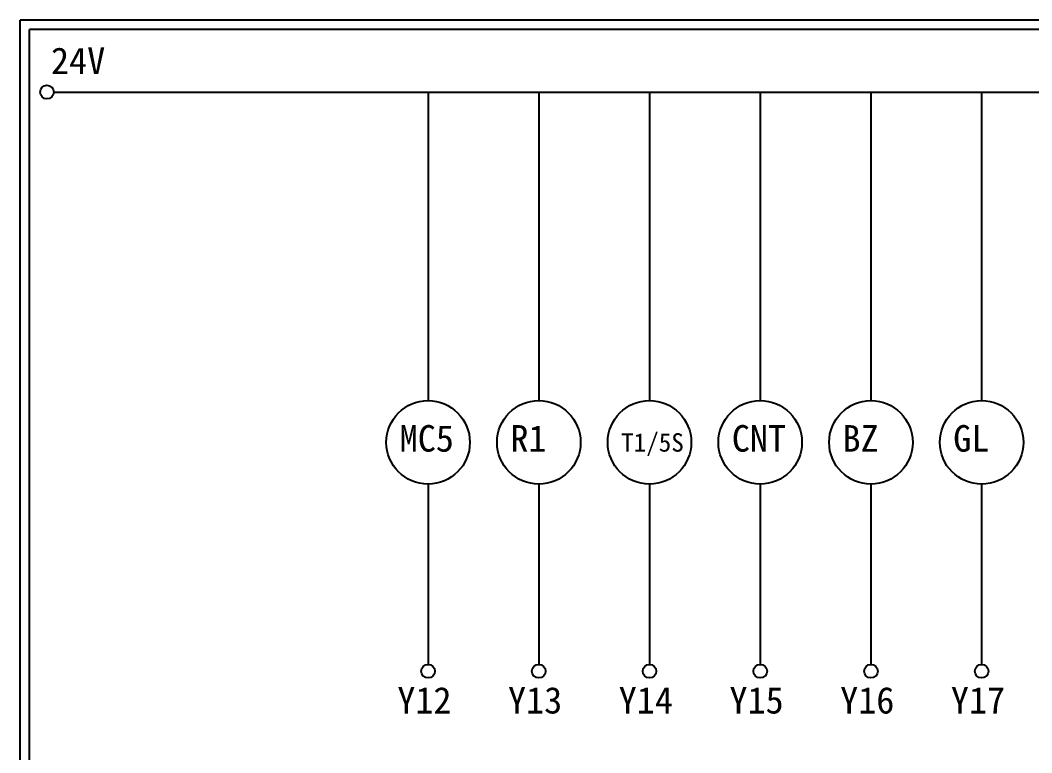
# Model space of a CAD drawing. Extents: x 926 to 1213, y 3 to 207.
# Drawn here: x 925.7 to 1062.8, y 107.6 to 207 of the extents above; entities that cross this region are included whole.
import ezdxf

# ---------------------------------------------------------------- set-up
doc = ezdxf.new("R2010")
doc.units = 0
doc.layers.add('圖框層', color=7, linetype='CONTINUOUS')
doc.layers.add('標尺寸層', color=3, linetype='CONTINUOUS')
doc.styles.add('STSL', font='kaiu.ttf')

msp = doc.modelspace()

# ---------------------------------------------------------------- linework, layer by layer
at = {"layer": '圖框層', "color": 7}
for p, q in [((1212.74, 206.97), (925.74, 206.97)), ((925.74, 3), (925.74, 206.97)), ((1211.49, 205.72), (926.99, 205.72)), ((926.99, 4.25), (926.99, 205.72))]:
    msp.add_line(p, q, dxfattribs=at)
at = {"layer": '標尺寸層', "color": 7}
for p, q in [((930.28, 197.22), (1207.88, 197.22)), ((981, 197.22), (981, 155.39)), ((996, 197.22), (996, 155.39)), ((1011, 197.22), (1011, 155.39)), ((1026, 197.22), (1026, 155.39)), ((1041, 197.22), (1041, 155.39)), ((1056, 197.22), (1056, 155.39)), ((981, 144.07), (981, 119.62)), ((996, 144.07), (996, 119.62)), ((1011, 144.07), (1011, 119.62)), ((1026, 144.07), (1026, 119.62)), ((1041, 144.07), (1041, 119.62)), ((1056, 144.07), (1056, 119.62))]:
    msp.add_line(p, q, dxfattribs=at)
for centre, radius in [((929.36, 197.22), 0.92), ((981, 149.73), 5.66), ((996, 149.73), 5.66), ((1011, 149.73), 5.66), ((1026, 149.73), 5.66), ((1041, 149.73), 5.66), ((1056, 149.73), 5.66), ((981, 118.7), 0.92), ((996, 118.7), 0.92), ((1011, 118.7), 0.92), ((1026, 118.7), 0.92), ((1041, 118.7), 0.92), ((1056, 118.7), 0.92)]:
    msp.add_circle(centre, radius, dxfattribs=at)

# ---------------------------------------------------------------- texts
at = {"layer": '圖框層', "color": 4, "style": 'STSL'}
for s, height, p in [('24V', 3.6, (929.91, 199.68)), ('MC5', 3.6, (977.15, 148.47)), ('CNT', 3.6, (1022.15, 148.47)), ('GL', 3.6, (1052.15, 148.47)), ('R1', 3.6, (992.15, 148.47)), ('T1/5S', 2.5, (1007.15, 148.47)), ('BZ', 3.6, (1037.15, 148.47)), ('Y12', 3.6, (976.83, 112.96)), ('Y13', 3.6, (991.83, 112.96)), ('Y14', 3.6, (1006.83, 112.96)), ('Y15', 3.6, (1021.83, 112.96)), ('Y16', 3.6, (1036.83, 112.96)), ('Y17', 3.6, (1051.83, 112.96))]:
    msp.add_text(s, height=height, dxfattribs=at).set_placement(p)

doc.saveas('drawing.dxf')
